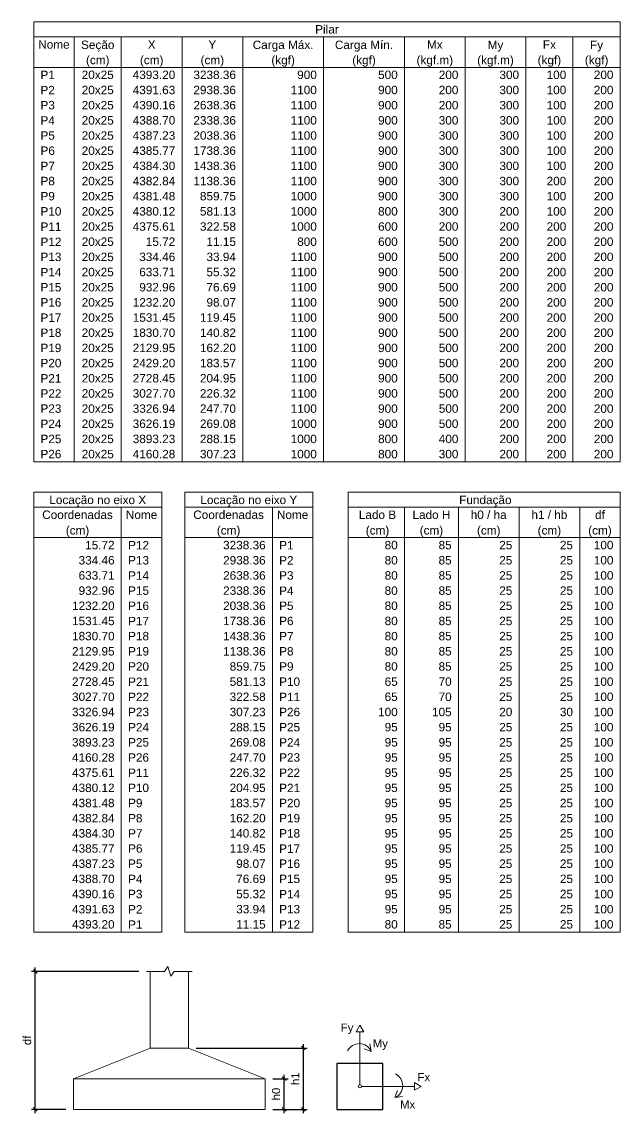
# Model space of a CAD drawing. Header units: millimetres. Extents: x 7 to 580, y -90 to 91.
# Drawn here: x 106.04 to 121.66, y 53.6 to 82.09 of the extents above; entities that cross this region are included whole.
import ezdxf

# ---------------------------------------------------------------- set-up
doc = ezdxf.new("R2010")
doc.units = ezdxf.units.MM
for name, color, linetype, lineweight in [('LC-Cotas', 7, 'Continuous', 5), ('LC-Seção das fundações', 7, 'Continuous', 5), ('LC-Seção dos pilares', 4, 'Continuous', 30), ('LC-Tabelas', 1, 'Continuous', 20), ('LC-Textos', 3, 'Continuous', 20), ('LC-Textos das tabelas', 5, 'Continuous', 5)]:
    doc.layers.add(name, color=color, linetype=linetype, lineweight=lineweight)
doc.styles.add('Arial', font='arial.ttf')
doc.styles.get("Standard").update_dxf_attribs({"font": 'arial.ttf'})
doc.dimstyles.new('UM_1.000000', dxfattribs={"dimtxt": 0.18, "dimasz": 0.1, "dimexe": 0.1, "dimexo": 0.2, "dimgap": 0, "dimtad": 1, "dimtih": 1, "dimtoh": 1, "dimdec": 1, "dimzin": 0, "dimdsep": 46, "dimtxsty": 'Standard', "dimblk": 'CLOSED', "dimblk1": 'CLOSED', "dimblk2": 'CLOSED', "dimcen": 0.09, "dimdle": 0.1, "dimadec": 1, "dimazin": 2, "dimtfac": 1, "dimtdec": 4, "dimtofl": 0, "dimtmove": 0, "dimatfit": 3, "dimldrblk": 'CLOSED', "dimfxl": 1, "dimtolj": 1, "dimarcsym": 0})

# ---------------------------------------------------------------- blocks, each defined once
blk = doc.blocks.new('_OBLIQUE')
at = {"color": 0, "linetype": 'ByBlock', "lineweight": -2}
blk.add_line((-0.5, -0.5), (0.5, 0.5), dxfattribs=at)
blk = doc.blocks.new('*D702')
at = {"layer": 'Defpoints', "color": 0, "linetype": 'Continuous', "transparency": 16777216}
for p in [(106.389, 57.303), (109.289, 57.303), (107.389, 53.703)]:
    blk.add_point(p, dxfattribs=at)
at = {"layer": 'LC-Cotas', "color": 0, "linetype": 'Continuous', "lineweight": -2, "transparency": 16777216}
for p, q in [((109.089, 57.303), (106.289, 57.303)), ((106.389, 53.603), (106.389, 57.403)), ((107.189, 53.703), (106.289, 53.703))]:
    blk.add_line(p, q, dxfattribs=at)
at = {"layer": 'LC-Cotas', "color": 0, "linetype": 'Continuous', "lineweight": -2, "transparency": 16777216, "xscale": 0.1, "yscale": 0.1, "zscale": 0.1}
for p, rotation in [((106.389, 57.303), 90), ((106.389, 53.703), 270)]:
    blk.add_blockref('_OBLIQUE', p, dxfattribs=dict(at, rotation=rotation))
at = {"layer": 'LC-Cotas', "linetype": 'Continuous', "transparency": 16777216, "insert": (106.177, 55.503), "char_height": 0.2118, "attachment_point": 5, "rotation": 90, "style": 'Arial'}
blk.add_mtext('\\A1;df', dxfattribs=at)
blk = doc.blocks.new('*D703')
at = {"layer": 'Defpoints', "color": 0, "linetype": 'Continuous', "transparency": 16777216}
for p in [(112.389, 54.503), (112.889, 54.503), (112.389, 53.703)]:
    blk.add_point(p, dxfattribs=at)
at = {"layer": 'LC-Cotas', "color": 0, "linetype": 'Continuous', "lineweight": -2, "transparency": 16777216}
for p, q in [((112.589, 54.503), (112.989, 54.503)), ((112.889, 53.603), (112.889, 54.603)), ((112.589, 53.703), (112.989, 53.703))]:
    blk.add_line(p, q, dxfattribs=at)
at = {"layer": 'LC-Cotas', "color": 0, "linetype": 'Continuous', "lineweight": -2, "transparency": 16777216, "xscale": 0.1, "yscale": 0.1, "zscale": 0.1}
for p, rotation in [((112.889, 54.503), 90), ((112.889, 53.703), 270)]:
    blk.add_blockref('_OBLIQUE', p, dxfattribs=dict(at, rotation=rotation))
at = {"layer": 'LC-Cotas', "linetype": 'Continuous', "transparency": 16777216, "insert": (112.677, 54.103), "char_height": 0.2118, "attachment_point": 5, "rotation": 90, "style": 'Arial'}
blk.add_mtext('\\A1;h0', dxfattribs=at)
blk = doc.blocks.new('*D704')
at = {"layer": 'Defpoints', "color": 0, "linetype": 'Continuous', "transparency": 16777216}
for p in [(110.389, 55.303), (113.389, 55.303), (112.389, 53.703)]:
    blk.add_point(p, dxfattribs=at)
at = {"layer": 'LC-Cotas', "color": 0, "linetype": 'Continuous', "lineweight": -2, "transparency": 16777216}
for p, q in [((110.589, 55.303), (113.489, 55.303)), ((113.389, 53.603), (113.389, 55.403)), ((112.589, 53.703), (113.489, 53.703))]:
    blk.add_line(p, q, dxfattribs=at)
at = {"layer": 'LC-Cotas', "color": 0, "linetype": 'Continuous', "lineweight": -2, "transparency": 16777216, "xscale": 0.1, "yscale": 0.1, "zscale": 0.1}
for p, rotation in [((113.389, 55.303), 90), ((113.389, 53.703), 270)]:
    blk.add_blockref('_OBLIQUE', p, dxfattribs=dict(at, rotation=rotation))
at = {"layer": 'LC-Cotas', "linetype": 'Continuous', "transparency": 16777216, "insert": (113.177, 54.503), "char_height": 0.2118, "attachment_point": 5, "rotation": 90, "style": 'Arial'}
blk.add_mtext('\\A1;h1', dxfattribs=at)

msp = doc.modelspace()

# ---------------------------------------------------------------- linework, layer by layer
at = {"layer": 'LC-Cotas'}
for p, q in [((114.8657, 55.9028), (114.7657, 55.7298)), ((114.8657, 55.9028), (114.9657, 55.7298)), ((114.7657, 55.7298), (114.9657, 55.7298)), ((114.8657, 54.9028), (114.8657, 55.7298)), ((115.1607, 55.2158), (114.9727, 55.2838)), ((115.1607, 55.2158), (115.1267, 55.4128)), ((114.8657, 54.3428), (114.8657, 54.9028)), ((114.9057, 54.3028), (115.4657, 54.3028)), ((115.4657, 54.3028), (116.2927, 54.3028)), ((115.7787, 54.0078), (115.8467, 54.1958)), ((116.4657, 54.3028), (116.2927, 54.4028)), ((116.2927, 54.2028), (116.2927, 54.4028)), ((116.4657, 54.3028), (116.2927, 54.2028)), ((115.7787, 54.0078), (115.9757, 54.0418))]:
    msp.add_line(p, q, dxfattribs=at)
msp.add_circle((114.8657, 54.3028), 0.04, dxfattribs=at)
for centre, start, end in [((114.8487, 55.0778), 23.81409, 153.81712), ((115.6407, 54.3198), 293.81409, 63.81712)]:
    msp.add_arc(centre, 0.341, start, end, dxfattribs=at)
at = {"layer": 'LC-Seção das fundações', "linetype": 'Continuous'}
for p, q in [((109.389, 55.3028), (110.389, 55.3028)), ((107.389, 54.5028), (112.389, 54.5028))]:
    msp.add_line(p, q, dxfattribs=at)
for points in [[(109.389, 57.3028), (109.389, 55.3028), (107.389, 54.5028), (107.389, 53.7028), (112.389, 53.7028), (112.389, 54.5028), (110.389, 55.3028), (110.389, 57.3028)], [(109.289, 57.3028), (109.763, 57.3028), (109.847, 57.4288), (109.931, 57.1768), (110.015, 57.3028), (110.489, 57.3028)]]:
    msp.add_lwpolyline(points, dxfattribs=at)
at = {"layer": 'LC-Seção dos pilares'}
msp.add_lwpolyline([(114.2657, 53.7028), (115.4657, 53.7028), (115.4657, 54.9028), (114.2657, 54.9028), (114.2657, 53.7028)], close=True, dxfattribs=at)
at = {"layer": 'LC-Tabelas'}
for p, q in [((106.3482, 82.0904), (121.6602, 82.0904)), ((106.3482, 82.0904), (106.3482, 70.6064)), ((121.6602, 82.0904), (121.6602, 81.6944)), ((106.3482, 81.6944), (121.6602, 81.6944)), ((107.4042, 81.6944), (107.4042, 70.6064)), ((108.6362, 81.6944), (108.6362, 70.6064)), ((110.2202, 81.6944), (110.2202, 70.6064)), ((111.8042, 81.6944), (111.8042, 70.6064)), ((113.9162, 81.6944), (113.9162, 70.6064)), ((116.0282, 81.6944), (116.0282, 70.6064)), ((117.6122, 81.6944), (117.6122, 70.6064)), ((119.1962, 81.6944), (119.1962, 70.6064)), ((120.4282, 81.6944), (120.4282, 70.6064)), ((121.6602, 81.6944), (121.6602, 70.6064)), ((106.3482, 80.9024), (121.6602, 80.9024)), ((106.3482, 70.6064), (121.6602, 70.6064)), ((106.3482, 69.8148), (109.6922, 69.8148)), ((106.3482, 69.8148), (106.3482, 58.3308)), ((109.6922, 69.8148), (109.6922, 58.3308)), ((110.2922, 69.8148), (113.6362, 69.8148)), ((110.2922, 69.8148), (110.2922, 58.3308)), ((113.6362, 69.8148), (113.6362, 58.3308)), ((114.9355, 69.8148), (114.5561, 69.8148)), ((114.5561, 69.8148), (114.5561, 58.3308)), ((114.9355, 69.8148), (121.6602, 69.8148)), ((121.6602, 69.8148), (121.6602, 58.3308)), ((121.6602, 69.8148), (121.6602, 69.4188)), ((106.3482, 69.4188), (109.6922, 69.4188)), ((108.6362, 69.4188), (108.6362, 58.3308)), ((110.2922, 69.4188), (113.6362, 69.4188)), ((112.5802, 69.4188), (112.5802, 58.3308)), ((114.5561, 69.4188), (121.6602, 69.4188)), ((116.0282, 69.4188), (116.0282, 58.3308)), ((117.4362, 69.4188), (117.4362, 58.3308)), ((119.0202, 69.4188), (119.0202, 58.3308)), ((120.6042, 69.4188), (120.6042, 58.3308)), ((106.3482, 68.6268), (109.6922, 68.6268)), ((110.2922, 68.6268), (113.6362, 68.6268)), ((114.5561, 68.6268), (121.6602, 68.6268)), ((106.3482, 58.3308), (109.6922, 58.3308)), ((110.2922, 58.3308), (113.6362, 58.3308)), ((114.5561, 58.3308), (114.9355, 58.3308)), ((114.9355, 58.3308), (121.6602, 58.3308))]:
    msp.add_line(p, q, dxfattribs=at)

# ---------------------------------------------------------------- texts
at = {"layer": 'LC-Textos', "char_height": 0.2118, "width": 0.50832, "attachment_point": 7, "line_spacing_factor": 0.798, "style": 'Arial'}
for s, insert in [('Fy', (114.3666, 55.6676)), ('My', (115.2016, 55.2536)), ('Fx', (116.3686, 54.4375)), ('Mx', (115.9136, 53.7235))]:
    msp.add_mtext(s, dxfattribs=dict(at, insert=insert))
at = {"layer": 'LC-Textos das tabelas', "char_height": 0.22, "line_spacing_factor": 0.798, "style": 'Arial'}
for s, insert, width, attachment_point in [('Pilar', (114.0044, 81.782), 1.32, 8), ('Nome', (106.8764, 81.386), 1.056, 8), ('Seção', (108.0204, 81.3134), 1.32, 8), ('X', (109.4284, 81.386), 0.264, 8), ('Y', (111.0124, 81.386), 0.264, 8), ('Carga Máx.', (112.8604, 81.3134), 2.64, 8), ('Carga Mín.', (114.9724, 81.3134), 2.64, 8), ('Mx', (116.8204, 81.386), 0.528, 8), ('My', (118.4044, 81.3134), 0.528, 8), ('Fx', (119.8124, 81.386), 0.528, 8), ('Fy', (121.0444, 81.3134), 0.528, 8), ('(cm)', (108.0204, 80.9174), 1.056, 8), ('(cm)', (109.4284, 80.9174), 1.056, 8), ('(cm)', (111.0124, 80.9174), 1.056, 8), ('(kgf)', (112.8604, 80.9174), 1.32, 8), ('(kgf)', (114.9724, 80.9174), 1.32, 8), ('(kgf.m)', (116.8204, 80.9174), 1.848, 8), ('(kgf.m)', (118.4044, 80.9174), 1.848, 8), ('(kgf)', (119.8124, 80.9174), 1.32, 8), ('(kgf)', (121.0444, 80.9174), 1.32, 8), ('P1', (106.5244, 80.594), 0.528, 7), ('20x25', (108.0204, 80.594), 1.32, 8), ('4393.20', (110.0444, 80.594), 1.848, 9), ('3238.36', (111.6284, 80.594), 1.848, 9), ('900', (113.7404, 80.594), 0.792, 9), ('500', (115.8524, 80.594), 0.792, 9), ('200', (117.4364, 80.594), 0.792, 9), ('300', (119.0204, 80.594), 0.792, 9), ('100', (120.2524, 80.594), 0.792, 9), ('200', (121.4844, 80.594), 0.792, 9), ('P2', (106.5244, 80.198), 0.528, 7), ('20x25', (108.0204, 80.198), 1.32, 8), ('4391.63', (110.0444, 80.198), 1.848, 9), ('2938.36', (111.6284, 80.198), 1.848, 9), ('1100', (113.7404, 80.198), 1.056, 9), ('900', (115.8524, 80.198), 0.792, 9), ('200', (117.4364, 80.198), 0.792, 9), ('300', (119.0204, 80.198), 0.792, 9), ('100', (120.2524, 80.198), 0.792, 9), ('200', (121.4844, 80.198), 0.792, 9), ('P3', (106.5244, 79.802), 0.528, 7), ('20x25', (108.0204, 79.802), 1.32, 8), ('4390.16', (110.0444, 79.802), 1.848, 9), ('2638.36', (111.6284, 79.802), 1.848, 9), ('1100', (113.7404, 79.802), 1.056, 9), ('900', (115.8524, 79.802), 0.792, 9), ('200', (117.4364, 79.802), 0.792, 9), ('300', (119.0204, 79.802), 0.792, 9), ('100', (120.2524, 79.802), 0.792, 9), ('200', (121.4844, 79.802), 0.792, 9), ('P4', (106.5244, 79.406), 0.528, 7), ('20x25', (108.0204, 79.406), 1.32, 8), ('4388.70', (110.0444, 79.406), 1.848, 9), ('2338.36', (111.6284, 79.406), 1.848, 9), ('1100', (113.7404, 79.406), 1.056, 9), ('900', (115.8524, 79.406), 0.792, 9), ('300', (117.4364, 79.406), 0.792, 9), ('300', (119.0204, 79.406), 0.792, 9), ('100', (120.2524, 79.406), 0.792, 9), ('200', (121.4844, 79.406), 0.792, 9), ('P5', (106.5244, 79.01), 0.528, 7), ('20x25', (108.0204, 79.01), 1.32, 8), ('4387.23', (110.0444, 79.01), 1.848, 9), ('2038.36', (111.6284, 79.01), 1.848, 9), ('1100', (113.7404, 79.01), 1.056, 9), ('900', (115.8524, 79.01), 0.792, 9), ('300', (117.4364, 79.01), 0.792, 9), ('300', (119.0204, 79.01), 0.792, 9), ('100', (120.2524, 79.01), 0.792, 9), ('200', (121.4844, 79.01), 0.792, 9), ('P6', (106.5244, 78.614), 0.528, 7), ('20x25', (108.0204, 78.614), 1.32, 8), ('4385.77', (110.0444, 78.614), 1.848, 9), ('1738.36', (111.6284, 78.614), 1.848, 9), ('1100', (113.7404, 78.614), 1.056, 9), ('900', (115.8524, 78.614), 0.792, 9), ('300', (117.4364, 78.614), 0.792, 9), ('300', (119.0204, 78.614), 0.792, 9), ('100', (120.2524, 78.614), 0.792, 9), ('200', (121.4844, 78.614), 0.792, 9), ('P7', (106.5244, 78.218), 0.528, 7), ('20x25', (108.0204, 78.218), 1.32, 8), ('4384.30', (110.0444, 78.218), 1.848, 9), ('1438.36', (111.6284, 78.218), 1.848, 9), ('1100', (113.7404, 78.218), 1.056, 9), ('900', (115.8524, 78.218), 0.792, 9), ('300', (117.4364, 78.218), 0.792, 9), ('300', (119.0204, 78.218), 0.792, 9), ('100', (120.2524, 78.218), 0.792, 9), ('200', (121.4844, 78.218), 0.792, 9), ('P8', (106.5244, 77.822), 0.528, 7), ('20x25', (108.0204, 77.822), 1.32, 8), ('4382.84', (110.0444, 77.822), 1.848, 9), ('1138.36', (111.6284, 77.822), 1.848, 9), ('1100', (113.7404, 77.822), 1.056, 9), ('900', (115.8524, 77.822), 0.792, 9), ('300', (117.4364, 77.822), 0.792, 9), ('300', (119.0204, 77.822), 0.792, 9), ('200', (120.2524, 77.822), 0.792, 9), ('200', (121.4844, 77.822), 0.792, 9), ('P9', (106.5244, 77.426), 0.528, 7), ('20x25', (108.0204, 77.426), 1.32, 8), ('4381.48', (110.0444, 77.426), 1.848, 9), ('859.75', (111.6284, 77.426), 1.584, 9), ('1000', (113.7404, 77.426), 1.056, 9), ('900', (115.8524, 77.426), 0.792, 9), ('300', (117.4364, 77.426), 0.792, 9), ('300', (119.0204, 77.426), 0.792, 9), ('100', (120.2524, 77.426), 0.792, 9), ('200', (121.4844, 77.426), 0.792, 9), ('P10', (106.5244, 77.03), 0.792, 7), ('20x25', (108.0204, 77.03), 1.32, 8), ('4380.12', (110.0444, 77.03), 1.848, 9), ('581.13', (111.6284, 77.03), 1.584, 9), ('1000', (113.7404, 77.03), 1.056, 9), ('800', (115.8524, 77.03), 0.792, 9), ('300', (117.4364, 77.03), 0.792, 9), ('200', (119.0204, 77.03), 0.792, 9), ('100', (120.2524, 77.03), 0.792, 9), ('200', (121.4844, 77.03), 0.792, 9), ('P11', (106.5244, 76.634), 0.792, 7), ('20x25', (108.0204, 76.634), 1.32, 8), ('4375.61', (110.0444, 76.634), 1.848, 9), ('322.58', (111.6284, 76.634), 1.584, 9), ('1000', (113.7404, 76.634), 1.056, 9), ('600', (115.8524, 76.634), 0.792, 9), ('200', (117.4364, 76.634), 0.792, 9), ('200', (119.0204, 76.634), 0.792, 9), ('200', (120.2524, 76.634), 0.792, 9), ('200', (121.4844, 76.634), 0.792, 9), ('P12', (106.5244, 76.238), 0.792, 7), ('20x25', (108.0204, 76.238), 1.32, 8), ('15.72', (110.0444, 76.238), 1.32, 9), ('11.15', (111.6284, 76.238), 1.32, 9), ('800', (113.7404, 76.238), 0.792, 9), ('600', (115.8524, 76.238), 0.792, 9), ('500', (117.4364, 76.238), 0.792, 9), ('200', (119.0204, 76.238), 0.792, 9), ('200', (120.2524, 76.238), 0.792, 9), ('200', (121.4844, 76.238), 0.792, 9), ('P13', (106.5244, 75.842), 0.792, 7), ('20x25', (108.0204, 75.842), 1.32, 8), ('334.46', (110.0444, 75.842), 1.584, 9), ('33.94', (111.6284, 75.842), 1.32, 9), ('1100', (113.7404, 75.842), 1.056, 9), ('900', (115.8524, 75.842), 0.792, 9), ('500', (117.4364, 75.842), 0.792, 9), ('200', (119.0204, 75.842), 0.792, 9), ('200', (120.2524, 75.842), 0.792, 9), ('200', (121.4844, 75.842), 0.792, 9), ('P14', (106.5244, 75.446), 0.792, 7), ('20x25', (108.0204, 75.446), 1.32, 8), ('633.71', (110.0444, 75.446), 1.584, 9), ('55.32', (111.6284, 75.446), 1.32, 9), ('1100', (113.7404, 75.446), 1.056, 9), ('900', (115.8524, 75.446), 0.792, 9), ('500', (117.4364, 75.446), 0.792, 9), ('200', (119.0204, 75.446), 0.792, 9), ('200', (120.2524, 75.446), 0.792, 9), ('200', (121.4844, 75.446), 0.792, 9), ('P15', (106.5244, 75.05), 0.792, 7), ('20x25', (108.0204, 75.05), 1.32, 8), ('932.96', (110.0444, 75.05), 1.584, 9), ('76.69', (111.6284, 75.05), 1.32, 9), ('1100', (113.7404, 75.05), 1.056, 9), ('900', (115.8524, 75.05), 0.792, 9), ('500', (117.4364, 75.05), 0.792, 9), ('200', (119.0204, 75.05), 0.792, 9), ('200', (120.2524, 75.05), 0.792, 9), ('200', (121.4844, 75.05), 0.792, 9), ('P16', (106.5244, 74.654), 0.792, 7), ('20x25', (108.0204, 74.654), 1.32, 8), ('1232.20', (110.0444, 74.654), 1.848, 9), ('98.07', (111.6284, 74.654), 1.32, 9), ('1100', (113.7404, 74.654), 1.056, 9), ('900', (115.8524, 74.654), 0.792, 9), ('500', (117.4364, 74.654), 0.792, 9), ('200', (119.0204, 74.654), 0.792, 9), ('200', (120.2524, 74.654), 0.792, 9), ('200', (121.4844, 74.654), 0.792, 9), ('P17', (106.5244, 74.258), 0.792, 7), ('20x25', (108.0204, 74.258), 1.32, 8), ('1531.45', (110.0444, 74.258), 1.848, 9), ('119.45', (111.6284, 74.258), 1.584, 9), ('1100', (113.7404, 74.258), 1.056, 9), ('900', (115.8524, 74.258), 0.792, 9), ('500', (117.4364, 74.258), 0.792, 9), ('200', (119.0204, 74.258), 0.792, 9), ('200', (120.2524, 74.258), 0.792, 9), ('200', (121.4844, 74.258), 0.792, 9), ('P18', (106.5244, 73.862), 0.792, 7), ('20x25', (108.0204, 73.862), 1.32, 8), ('1830.70', (110.0444, 73.862), 1.848, 9), ('140.82', (111.6284, 73.862), 1.584, 9), ('1100', (113.7404, 73.862), 1.056, 9), ('900', (115.8524, 73.862), 0.792, 9), ('500', (117.4364, 73.862), 0.792, 9), ('200', (119.0204, 73.862), 0.792, 9), ('200', (120.2524, 73.862), 0.792, 9), ('200', (121.4844, 73.862), 0.792, 9), ('P19', (106.5244, 73.466), 0.792, 7), ('20x25', (108.0204, 73.466), 1.32, 8), ('2129.95', (110.0444, 73.466), 1.848, 9), ('162.20', (111.6284, 73.466), 1.584, 9), ('1100', (113.7404, 73.466), 1.056, 9), ('900', (115.8524, 73.466), 0.792, 9), ('500', (117.4364, 73.466), 0.792, 9), ('200', (119.0204, 73.466), 0.792, 9), ('200', (120.2524, 73.466), 0.792, 9), ('200', (121.4844, 73.466), 0.792, 9), ('P20', (106.5244, 73.07), 0.792, 7), ('20x25', (108.0204, 73.07), 1.32, 8), ('2429.20', (110.0444, 73.07), 1.848, 9), ('183.57', (111.6284, 73.07), 1.584, 9), ('1100', (113.7404, 73.07), 1.056, 9), ('900', (115.8524, 73.07), 0.792, 9), ('500', (117.4364, 73.07), 0.792, 9), ('200', (119.0204, 73.07), 0.792, 9), ('200', (120.2524, 73.07), 0.792, 9), ('200', (121.4844, 73.07), 0.792, 9), ('P21', (106.5244, 72.674), 0.792, 7), ('20x25', (108.0204, 72.674), 1.32, 8), ('2728.45', (110.0444, 72.674), 1.848, 9), ('204.95', (111.6284, 72.674), 1.584, 9), ('1100', (113.7404, 72.674), 1.056, 9), ('900', (115.8524, 72.674), 0.792, 9), ('500', (117.4364, 72.674), 0.792, 9), ('200', (119.0204, 72.674), 0.792, 9), ('200', (120.2524, 72.674), 0.792, 9), ('200', (121.4844, 72.674), 0.792, 9), ('P22', (106.5244, 72.278), 0.792, 7), ('20x25', (108.0204, 72.278), 1.32, 8), ('3027.70', (110.0444, 72.278), 1.848, 9), ('226.32', (111.6284, 72.278), 1.584, 9), ('1100', (113.7404, 72.278), 1.056, 9), ('900', (115.8524, 72.278), 0.792, 9), ('500', (117.4364, 72.278), 0.792, 9), ('200', (119.0204, 72.278), 0.792, 9), ('200', (120.2524, 72.278), 0.792, 9), ('200', (121.4844, 72.278), 0.792, 9), ('P23', (106.5244, 71.882), 0.792, 7), ('20x25', (108.0204, 71.882), 1.32, 8), ('3326.94', (110.0444, 71.882), 1.848, 9), ('247.70', (111.6284, 71.882), 1.584, 9), ('1100', (113.7404, 71.882), 1.056, 9), ('900', (115.8524, 71.882), 0.792, 9), ('500', (117.4364, 71.882), 0.792, 9), ('200', (119.0204, 71.882), 0.792, 9), ('200', (120.2524, 71.882), 0.792, 9), ('200', (121.4844, 71.882), 0.792, 9), ('P24', (106.5244, 71.486), 0.792, 7), ('20x25', (108.0204, 71.486), 1.32, 8), ('3626.19', (110.0444, 71.486), 1.848, 9), ('269.08', (111.6284, 71.486), 1.584, 9), ('1000', (113.7404, 71.486), 1.056, 9), ('900', (115.8524, 71.486), 0.792, 9), ('500', (117.4364, 71.486), 0.792, 9), ('200', (119.0204, 71.486), 0.792, 9), ('200', (120.2524, 71.486), 0.792, 9), ('200', (121.4844, 71.486), 0.792, 9), ('P25', (106.5244, 71.09), 0.792, 7), ('20x25', (108.0204, 71.09), 1.32, 8), ('3893.23', (110.0444, 71.09), 1.848, 9), ('288.15', (111.6284, 71.09), 1.584, 9), ('1000', (113.7404, 71.09), 1.056, 9), ('800', (115.8524, 71.09), 0.792, 9), ('400', (117.4364, 71.09), 0.792, 9), ('200', (119.0204, 71.09), 0.792, 9), ('200', (120.2524, 71.09), 0.792, 9), ('200', (121.4844, 71.09), 0.792, 9), ('P26', (106.5244, 70.694), 0.792, 7), ('20x25', (108.0204, 70.694), 1.32, 8), ('4160.28', (110.0444, 70.694), 1.848, 9), ('307.23', (111.6284, 70.694), 1.584, 9), ('1000', (113.7404, 70.694), 1.056, 9), ('800', (115.8524, 70.694), 0.792, 9), ('300', (117.4364, 70.694), 0.792, 9), ('200', (119.0204, 70.694), 0.792, 9), ('200', (120.2524, 70.694), 0.792, 9), ('200', (121.4844, 70.694), 0.792, 9), ('Locação no eixo X', (108.0204, 69.4338), 4.488, 8), ('Locação no eixo Y', (111.9644, 69.4338), 4.488, 8), ('Fundação', (118.1404, 69.4338), 2.112, 8), ('Coordenadas', (107.4924, 69.1104), 2.904, 8), ('Nome', (109.1644, 69.1104), 1.056, 8), ('Coordenadas', (111.4364, 69.1104), 2.904, 8), ('Nome', (113.1084, 69.1104), 1.056, 8), ('Lado B', (115.3244, 69.1104), 1.584, 8), ('Lado H', (116.7324, 69.1104), 1.584, 8), ('h0 / ha', (118.2284, 69.1104), 1.848, 8), ('h1 / hb', (119.8124, 69.1104), 1.848, 8), ('df', (121.1324, 69.1104), 0.528, 8), ('(cm)', (107.4924, 68.6418), 1.056, 8), ('(cm)', (111.4364, 68.6418), 1.056, 8), ('(cm)', (115.3244, 68.6418), 1.056, 8), ('(cm)', (116.7324, 68.6418), 1.056, 8), ('(cm)', (118.2284, 68.6418), 1.056, 8), ('(cm)', (119.8124, 68.6418), 1.056, 8), ('(cm)', (121.1324, 68.6418), 1.056, 8), ('15.72', (108.4604, 68.3184), 1.32, 9), ('P12', (108.8124, 68.3184), 0.792, 7), ('3238.36', (112.4044, 68.3184), 1.848, 9), ('P1', (112.7564, 68.3184), 0.528, 7), ('80', (115.8524, 68.3184), 0.528, 9), ('85', (117.2604, 68.3184), 0.528, 9), ('25', (118.8444, 68.3184), 0.528, 9), ('25', (120.4284, 68.3184), 0.528, 9), ('100', (121.4844, 68.3184), 0.792, 9), ('334.46', (108.4604, 67.9224), 1.584, 9), ('P13', (108.8124, 67.9224), 0.792, 7), ('2938.36', (112.4044, 67.9224), 1.848, 9), ('P2', (112.7564, 67.9224), 0.528, 7), ('80', (115.8524, 67.9224), 0.528, 9), ('85', (117.2604, 67.9224), 0.528, 9), ('25', (118.8444, 67.9224), 0.528, 9), ('25', (120.4284, 67.9224), 0.528, 9), ('100', (121.4844, 67.9224), 0.792, 9), ('633.71', (108.4604, 67.5264), 1.584, 9), ('P14', (108.8124, 67.5264), 0.792, 7), ('2638.36', (112.4044, 67.5264), 1.848, 9), ('P3', (112.7564, 67.5264), 0.528, 7), ('80', (115.8524, 67.5264), 0.528, 9), ('85', (117.2604, 67.5264), 0.528, 9), ('25', (118.8444, 67.5264), 0.528, 9), ('25', (120.4284, 67.5264), 0.528, 9), ('100', (121.4844, 67.5264), 0.792, 9), ('932.96', (108.4604, 67.1304), 1.584, 9), ('P15', (108.8124, 67.1304), 0.792, 7), ('2338.36', (112.4044, 67.1304), 1.848, 9), ('P4', (112.7564, 67.1304), 0.528, 7), ('80', (115.8524, 67.1304), 0.528, 9), ('85', (117.2604, 67.1304), 0.528, 9), ('25', (118.8444, 67.1304), 0.528, 9), ('25', (120.4284, 67.1304), 0.528, 9), ('100', (121.4844, 67.1304), 0.792, 9), ('1232.20', (108.4604, 66.7344), 1.848, 9), ('P16', (108.8124, 66.7344), 0.792, 7), ('2038.36', (112.4044, 66.7344), 1.848, 9), ('P5', (112.7564, 66.7344), 0.528, 7), ('80', (115.8524, 66.7344), 0.528, 9), ('85', (117.2604, 66.7344), 0.528, 9), ('25', (118.8444, 66.7344), 0.528, 9), ('25', (120.4284, 66.7344), 0.528, 9), ('100', (121.4844, 66.7344), 0.792, 9), ('1531.45', (108.4604, 66.3384), 1.848, 9), ('P17', (108.8124, 66.3384), 0.792, 7), ('1738.36', (112.4044, 66.3384), 1.848, 9), ('P6', (112.7564, 66.3384), 0.528, 7), ('80', (115.8524, 66.3384), 0.528, 9), ('85', (117.2604, 66.3384), 0.528, 9), ('25', (118.8444, 66.3384), 0.528, 9), ('25', (120.4284, 66.3384), 0.528, 9), ('100', (121.4844, 66.3384), 0.792, 9), ('1830.70', (108.4604, 65.9424), 1.848, 9), ('P18', (108.8124, 65.9424), 0.792, 7), ('1438.36', (112.4044, 65.9424), 1.848, 9), ('P7', (112.7564, 65.9424), 0.528, 7), ('80', (115.8524, 65.9424), 0.528, 9), ('85', (117.2604, 65.9424), 0.528, 9), ('25', (118.8444, 65.9424), 0.528, 9), ('25', (120.4284, 65.9424), 0.528, 9), ('100', (121.4844, 65.9424), 0.792, 9), ('2129.95', (108.4604, 65.5464), 1.848, 9), ('P19', (108.8124, 65.5464), 0.792, 7), ('1138.36', (112.4044, 65.5464), 1.848, 9), ('P8', (112.7564, 65.5464), 0.528, 7), ('80', (115.8524, 65.5464), 0.528, 9), ('85', (117.2604, 65.5464), 0.528, 9), ('25', (118.8444, 65.5464), 0.528, 9), ('25', (120.4284, 65.5464), 0.528, 9), ('100', (121.4844, 65.5464), 0.792, 9), ('2429.20', (108.4604, 65.1504), 1.848, 9), ('P20', (108.8124, 65.1504), 0.792, 7), ('859.75', (112.4044, 65.1504), 1.584, 9), ('P9', (112.7564, 65.1504), 0.528, 7), ('80', (115.8524, 65.1504), 0.528, 9), ('85', (117.2604, 65.1504), 0.528, 9), ('25', (118.8444, 65.1504), 0.528, 9), ('25', (120.4284, 65.1504), 0.528, 9), ('100', (121.4844, 65.1504), 0.792, 9), ('2728.45', (108.4604, 64.7544), 1.848, 9), ('P21', (108.8124, 64.7544), 0.792, 7), ('581.13', (112.4044, 64.7544), 1.584, 9), ('P10', (112.7564, 64.7544), 0.792, 7), ('65', (115.8524, 64.7544), 0.528, 9), ('70', (117.2604, 64.7544), 0.528, 9), ('25', (118.8444, 64.7544), 0.528, 9), ('25', (120.4284, 64.7544), 0.528, 9), ('100', (121.4844, 64.7544), 0.792, 9), ('3027.70', (108.4604, 64.3584), 1.848, 9), ('P22', (108.8124, 64.3584), 0.792, 7), ('322.58', (112.4044, 64.3584), 1.584, 9), ('P11', (112.7564, 64.3584), 0.792, 7), ('65', (115.8524, 64.3584), 0.528, 9), ('70', (117.2604, 64.3584), 0.528, 9), ('25', (118.8444, 64.3584), 0.528, 9), ('25', (120.4284, 64.3584), 0.528, 9), ('100', (121.4844, 64.3584), 0.792, 9), ('3326.94', (108.4604, 63.9624), 1.848, 9), ('P23', (108.8124, 63.9624), 0.792, 7), ('307.23', (112.4044, 63.9624), 1.584, 9), ('P26', (112.7564, 63.9624), 0.792, 7), ('100', (115.8524, 63.9624), 0.792, 9), ('105', (117.2604, 63.9624), 0.792, 9), ('20', (118.8444, 63.9624), 0.528, 9), ('30', (120.4284, 63.9624), 0.528, 9), ('100', (121.4844, 63.9624), 0.792, 9), ('3626.19', (108.4604, 63.5664), 1.848, 9), ('P24', (108.8124, 63.5664), 0.792, 7), ('288.15', (112.4044, 63.5664), 1.584, 9), ('P25', (112.7564, 63.5664), 0.792, 7), ('95', (115.8524, 63.5664), 0.528, 9), ('95', (117.2604, 63.5664), 0.528, 9), ('25', (118.8444, 63.5664), 0.528, 9), ('25', (120.4284, 63.5664), 0.528, 9), ('100', (121.4844, 63.5664), 0.792, 9), ('3893.23', (108.4604, 63.1704), 1.848, 9), ('P25', (108.8124, 63.1704), 0.792, 7), ('269.08', (112.4044, 63.1704), 1.584, 9), ('P24', (112.7564, 63.1704), 0.792, 7), ('95', (115.8524, 63.1704), 0.528, 9), ('95', (117.2604, 63.1704), 0.528, 9), ('25', (118.8444, 63.1704), 0.528, 9), ('25', (120.4284, 63.1704), 0.528, 9), ('100', (121.4844, 63.1704), 0.792, 9), ('4160.28', (108.4604, 62.7744), 1.848, 9), ('P26', (108.8124, 62.7744), 0.792, 7), ('247.70', (112.4044, 62.7744), 1.584, 9), ('P23', (112.7564, 62.7744), 0.792, 7), ('95', (115.8524, 62.7744), 0.528, 9), ('95', (117.2604, 62.7744), 0.528, 9), ('25', (118.8444, 62.7744), 0.528, 9), ('25', (120.4284, 62.7744), 0.528, 9), ('100', (121.4844, 62.7744), 0.792, 9), ('4375.61', (108.4604, 62.3784), 1.848, 9), ('P11', (108.8124, 62.3784), 0.792, 7), ('226.32', (112.4044, 62.3784), 1.584, 9), ('P22', (112.7564, 62.3784), 0.792, 7), ('95', (115.8524, 62.3784), 0.528, 9), ('95', (117.2604, 62.3784), 0.528, 9), ('25', (118.8444, 62.3784), 0.528, 9), ('25', (120.4284, 62.3784), 0.528, 9), ('100', (121.4844, 62.3784), 0.792, 9), ('4380.12', (108.4604, 61.9824), 1.848, 9), ('P10', (108.8124, 61.9824), 0.792, 7), ('204.95', (112.4044, 61.9824), 1.584, 9), ('P21', (112.7564, 61.9824), 0.792, 7), ('95', (115.8524, 61.9824), 0.528, 9), ('95', (117.2604, 61.9824), 0.528, 9), ('25', (118.8444, 61.9824), 0.528, 9), ('25', (120.4284, 61.9824), 0.528, 9), ('100', (121.4844, 61.9824), 0.792, 9), ('4381.48', (108.4604, 61.5864), 1.848, 9), ('P9', (108.8124, 61.5864), 0.528, 7), ('183.57', (112.4044, 61.5864), 1.584, 9), ('P20', (112.7564, 61.5864), 0.792, 7), ('95', (115.8524, 61.5864), 0.528, 9), ('95', (117.2604, 61.5864), 0.528, 9), ('25', (118.8444, 61.5864), 0.528, 9), ('25', (120.4284, 61.5864), 0.528, 9), ('100', (121.4844, 61.5864), 0.792, 9), ('4382.84', (108.4604, 61.1904), 1.848, 9), ('P8', (108.8124, 61.1904), 0.528, 7), ('162.20', (112.4044, 61.1904), 1.584, 9), ('P19', (112.7564, 61.1904), 0.792, 7), ('95', (115.8524, 61.1904), 0.528, 9), ('95', (117.2604, 61.1904), 0.528, 9), ('25', (118.8444, 61.1904), 0.528, 9), ('25', (120.4284, 61.1904), 0.528, 9), ('100', (121.4844, 61.1904), 0.792, 9), ('4384.30', (108.4604, 60.7944), 1.848, 9), ('P7', (108.8124, 60.7944), 0.528, 7), ('140.82', (112.4044, 60.7944), 1.584, 9), ('P18', (112.7564, 60.7944), 0.792, 7), ('95', (115.8524, 60.7944), 0.528, 9), ('95', (117.2604, 60.7944), 0.528, 9), ('25', (118.8444, 60.7944), 0.528, 9), ('25', (120.4284, 60.7944), 0.528, 9), ('100', (121.4844, 60.7944), 0.792, 9), ('4385.77', (108.4604, 60.3984), 1.848, 9), ('P6', (108.8124, 60.3984), 0.528, 7), ('119.45', (112.4044, 60.3984), 1.584, 9), ('P17', (112.7564, 60.3984), 0.792, 7), ('95', (115.8524, 60.3984), 0.528, 9), ('95', (117.2604, 60.3984), 0.528, 9), ('25', (118.8444, 60.3984), 0.528, 9), ('25', (120.4284, 60.3984), 0.528, 9), ('100', (121.4844, 60.3984), 0.792, 9), ('4387.23', (108.4604, 60.0024), 1.848, 9), ('P5', (108.8124, 60.0024), 0.528, 7), ('98.07', (112.4044, 60.0024), 1.32, 9), ('P16', (112.7564, 60.0024), 0.792, 7), ('95', (115.8524, 60.0024), 0.528, 9), ('95', (117.2604, 60.0024), 0.528, 9), ('25', (118.8444, 60.0024), 0.528, 9), ('25', (120.4284, 60.0024), 0.528, 9), ('100', (121.4844, 60.0024), 0.792, 9), ('4388.70', (108.4604, 59.6064), 1.848, 9), ('P4', (108.8124, 59.6064), 0.528, 7), ('76.69', (112.4044, 59.6064), 1.32, 9), ('P15', (112.7564, 59.6064), 0.792, 7), ('95', (115.8524, 59.6064), 0.528, 9), ('95', (117.2604, 59.6064), 0.528, 9), ('25', (118.8444, 59.6064), 0.528, 9), ('25', (120.4284, 59.6064), 0.528, 9), ('100', (121.4844, 59.6064), 0.792, 9), ('4390.16', (108.4604, 59.2104), 1.848, 9), ('P3', (108.8124, 59.2104), 0.528, 7), ('55.32', (112.4044, 59.2104), 1.32, 9), ('P14', (112.7564, 59.2104), 0.792, 7), ('95', (115.8524, 59.2104), 0.528, 9), ('95', (117.2604, 59.2104), 0.528, 9), ('25', (118.8444, 59.2104), 0.528, 9), ('25', (120.4284, 59.2104), 0.528, 9), ('100', (121.4844, 59.2104), 0.792, 9), ('4391.63', (108.4604, 58.8144), 1.848, 9), ('P2', (108.8124, 58.8144), 0.528, 7), ('33.94', (112.4044, 58.8144), 1.32, 9), ('P13', (112.7564, 58.8144), 0.792, 7), ('95', (115.8524, 58.8144), 0.528, 9), ('95', (117.2604, 58.8144), 0.528, 9), ('25', (118.8444, 58.8144), 0.528, 9), ('25', (120.4284, 58.8144), 0.528, 9), ('100', (121.4844, 58.8144), 0.792, 9), ('4393.20', (108.4604, 58.4184), 1.848, 9), ('P1', (108.8124, 58.4184), 0.528, 7), ('11.15', (112.4044, 58.4184), 1.32, 9), ('P12', (112.7564, 58.4184), 0.792, 7), ('80', (115.8524, 58.4184), 0.528, 9), ('85', (117.2604, 58.4184), 0.528, 9), ('25', (118.8444, 58.4184), 0.528, 9), ('25', (120.4284, 58.4184), 0.528, 9), ('100', (121.4844, 58.4184), 0.792, 9)]:
    msp.add_mtext(s, dxfattribs=dict(at, insert=insert, width=width, attachment_point=attachment_point))

# ---------------------------------------------------------------- dimensions: what is measured, and where the dimension line sits
at = {"layer": 'LC-Cotas', "linetype": 'Continuous'}
for base, p1, p2, text, picture, middle in [((106.389, 57.3028), (107.389, 53.7028), (109.289, 57.3028), 'df', '*D702', (106.1772, 55.5028)), ((113.389, 55.3028), (112.389, 53.7028), (110.389, 55.3028), 'h1', '*D704', (113.1772, 54.5028)), ((112.889, 54.5028), (112.389, 53.7028), (112.389, 54.5028), 'h0', '*D703', (112.6772, 54.1028))]:
    dim = msp.add_linear_dim(base=base, p1=p1, p2=p2, angle=90, text=text, dimstyle='UM_1.000000', override={"dimtxt": 0.2118, "dimasz": 0.1, "dimexe": 0.1, "dimexo": 0.2, "dimtad": 1, "dimtih": 0, "dimtoh": 0, "dimdec": 1, "dimlfac": 1, "dimzin": 8, "dimtxsty": 'Arial', "dimblk": 'OBLIQUE', "dimblk1": 'OBLIQUE', "dimblk2": 'OBLIQUE', "dimsah": 1, "dimdle": 0.1, "dimse1": 0, "dimse2": 0, "dimclrt": 256, "dimadec": 1, "dimazin": 3, "dimtmove": 2, "dimldrblk": 'OBLIQUE'}, dxfattribs=at)
    dim.commit()
    dim.dimension.update_dxf_attribs({"geometry": picture, "text_midpoint": middle, "dimtype": 160, "text_rotation": 90})

doc.saveas('drawing.dxf')
